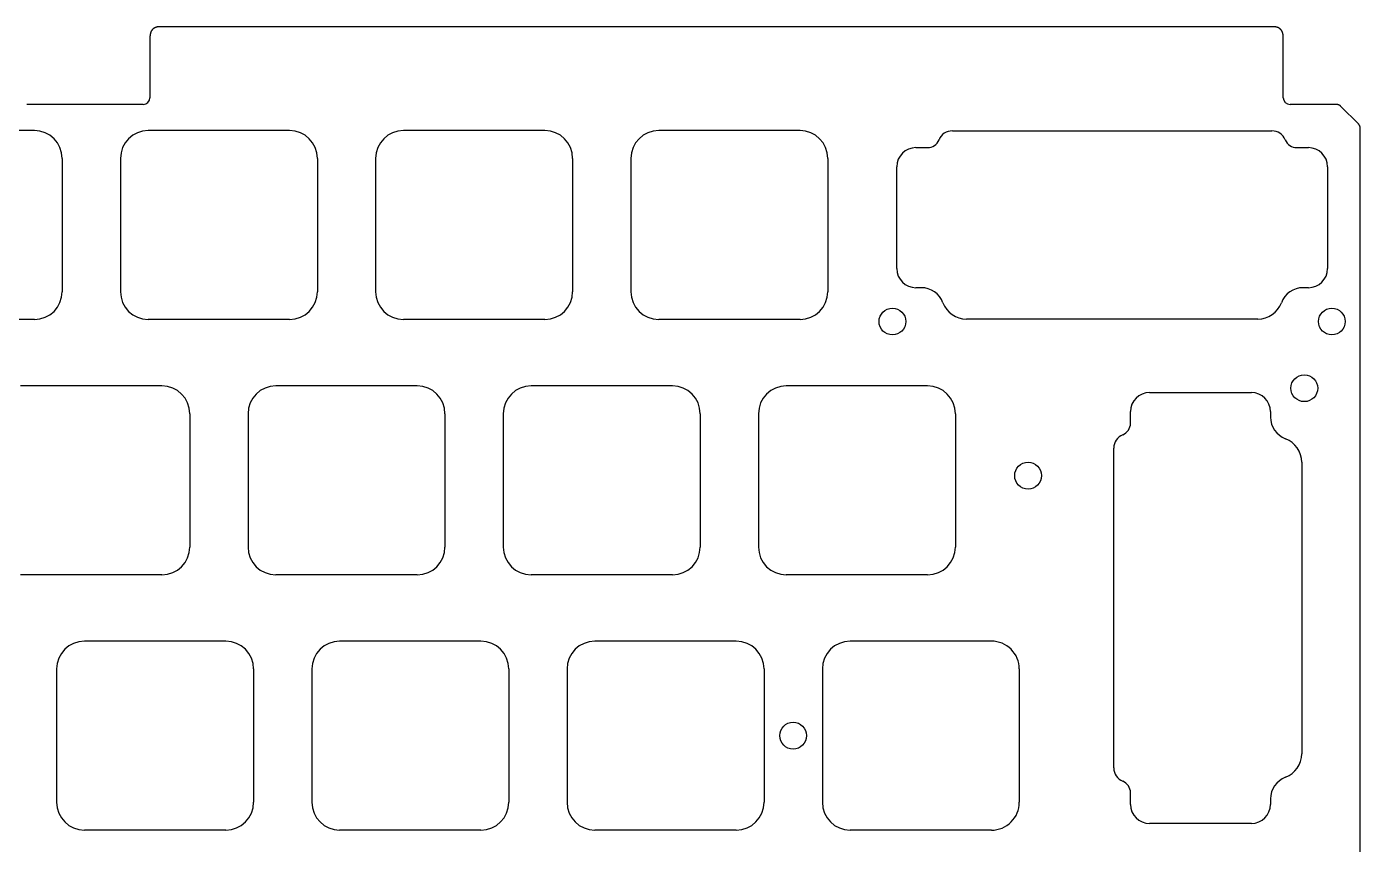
# Model space of a CAD drawing. Header units: millimetres. Extents: x -9 to 276, y -91 to 15.
# Drawn here: x 176.1 to 275.7, y -46.2 to 14.8 of the extents above; entities that cross this region are included whole.
import ezdxf

# ---------------------------------------------------------------- set-up
doc = ezdxf.new("R2010")
doc.units = ezdxf.units.MM
doc.layers.add('Edge.Cuts', color=53, linetype='CONTINUOUS', true_color=0xc8a339)

msp = doc.modelspace()

# ---------------------------------------------------------------- linework, layer by layer
at = {"layer": 'Edge.Cuts', "linetype": 'CONTINUOUS'}
for p, q in [((185.35087, 14.007492), (185.350852, 14)), ((185.350852, 14), (185.350852, 9.5)), ((185.350962, 14.018647), (185.35087, 14.007492)), ((185.351133, 14.029685), (185.350962, 14.018647)), ((185.351381, 14.040606), (185.351133, 14.029685)), ((185.351706, 14.051411), (185.351381, 14.040606)), ((185.352106, 14.062103), (185.351706, 14.051411)), ((185.352582, 14.072681), (185.352106, 14.062103)), ((185.353133, 14.083147), (185.352582, 14.072681)), ((185.353756, 14.093502), (185.353133, 14.083147)), ((185.354453, 14.103747), (185.353756, 14.093502)), ((185.355222, 14.113883), (185.354453, 14.103747)), ((185.356062, 14.123911), (185.355222, 14.113883)), ((185.356973, 14.133833), (185.356062, 14.123911)), ((185.357954, 14.143649), (185.356973, 14.133833)), ((185.359004, 14.15336), (185.357954, 14.143649)), ((185.360123, 14.162967), (185.359004, 14.15336)), ((185.361309, 14.172472), (185.360123, 14.162967)), ((185.362563, 14.181875), (185.361309, 14.172472)), ((185.363884, 14.191178), (185.362563, 14.181875)), ((185.36527, 14.200381), (185.363884, 14.191178)), ((185.366722, 14.209485), (185.36527, 14.200381)), ((185.368239, 14.218492), (185.366722, 14.209485)), ((185.36982, 14.227402), (185.368239, 14.218492)), ((185.371465, 14.236217), (185.36982, 14.227402)), ((185.373173, 14.244937), (185.371465, 14.236217)), ((185.374943, 14.253563), (185.373173, 14.244937)), ((185.376776, 14.262097), (185.374943, 14.253563)), ((185.37867, 14.270539), (185.376776, 14.262097)), ((185.380625, 14.27889), (185.37867, 14.270539)), ((185.38264, 14.287152), (185.380625, 14.27889)), ((185.384716, 14.295324), (185.38264, 14.287152)), ((185.386851, 14.303408), (185.384716, 14.295324)), ((185.389046, 14.311405), (185.386851, 14.303408)), ((185.391299, 14.319316), (185.389046, 14.311405)), ((185.39361, 14.327142), (185.391299, 14.319316)), ((185.39598, 14.334883), (185.39361, 14.327142)), ((185.398406, 14.342541), (185.39598, 14.334883)), ((185.400891, 14.350116), (185.398406, 14.342541)), ((185.403432, 14.357609), (185.400891, 14.350116)), ((185.406029, 14.365021), (185.403432, 14.357609)), ((185.408683, 14.372353), (185.406029, 14.365021)), ((185.411392, 14.379606), (185.408683, 14.372353)), ((185.414157, 14.38678), (185.411392, 14.379606)), ((185.416978, 14.393876), (185.414157, 14.38678)), ((185.419853, 14.400896), (185.416978, 14.393876)), ((185.422783, 14.40784), (185.419853, 14.400896)), ((185.425768, 14.414708), (185.422783, 14.40784)), ((185.428807, 14.421502), (185.425768, 14.414708)), ((185.431901, 14.428221), (185.428807, 14.421502)), ((185.435048, 14.434868), (185.431901, 14.428221)), ((185.438249, 14.441443), (185.435048, 14.434868)), ((185.441504, 14.447946), (185.438249, 14.441443)), ((185.444813, 14.454378), (185.441504, 14.447946)), ((185.448175, 14.46074), (185.444813, 14.454378)), ((185.451591, 14.467032), (185.448175, 14.46074)), ((185.45506, 14.473256), (185.451591, 14.467032)), ((185.458582, 14.479412), (185.45506, 14.473256)), ((185.462157, 14.4855), (185.458582, 14.479412)), ((185.465786, 14.491521), (185.462157, 14.4855)), ((185.469467, 14.497477), (185.465786, 14.491521)), ((185.473202, 14.503366), (185.469467, 14.497477)), ((185.47699, 14.509191), (185.473202, 14.503366)), ((185.480832, 14.514951), (185.47699, 14.509191)), ((185.484727, 14.520648), (185.480832, 14.514951)), ((185.488675, 14.526281), (185.484727, 14.520648)), ((185.492677, 14.531852), (185.488675, 14.526281)), ((185.496732, 14.53736), (185.492677, 14.531852)), ((185.500842, 14.542807), (185.496732, 14.53736)), ((185.505005, 14.548193), (185.500842, 14.542807)), ((185.509222, 14.553518), (185.505005, 14.548193)), ((185.513493, 14.558783), (185.509222, 14.553518)), ((185.517819, 14.563988), (185.513493, 14.558783)), ((185.5222, 14.569134), (185.517819, 14.563988)), ((185.526636, 14.574222), (185.5222, 14.569134)), ((185.531126, 14.579251), (185.526636, 14.574222)), ((185.535673, 14.584222), (185.531126, 14.579251)), ((185.540274, 14.589135), (185.535673, 14.584222)), ((185.544932, 14.593991), (185.540274, 14.589135)), ((185.549646, 14.598791), (185.544932, 14.593991)), ((185.552025, 14.60117), (185.549646, 14.598791)), ((185.554417, 14.603534), (185.552025, 14.60117)), ((185.556824, 14.605884), (185.554417, 14.603534)), ((185.559245, 14.608221), (185.556824, 14.605884)), ((185.561681, 14.610543), (185.559245, 14.608221)), ((185.56413, 14.612852), (185.561681, 14.610543)), ((185.566595, 14.615147), (185.56413, 14.612852)), ((185.569073, 14.617427), (185.566595, 14.615147)), ((185.571567, 14.619694), (185.569073, 14.617427)), ((185.574074, 14.621947), (185.571567, 14.619694)), ((185.576597, 14.624187), (185.574074, 14.621947)), ((185.579134, 14.626412), (185.576597, 14.624187)), ((185.581686, 14.628625), (185.579134, 14.626412)), ((185.584253, 14.630823), (185.581686, 14.628625)), ((185.586834, 14.633008), (185.584253, 14.630823)), ((185.589431, 14.635179), (185.586834, 14.633008)), ((185.592042, 14.637336), (185.589431, 14.635179)), ((185.594668, 14.63948), (185.592042, 14.637336)), ((185.59731, 14.641611), (185.594668, 14.63948)), ((185.599967, 14.643727), (185.59731, 14.641611)), ((185.602639, 14.645831), (185.599967, 14.643727)), ((185.605326, 14.647921), (185.602639, 14.645831)), ((185.608029, 14.649998), (185.605326, 14.647921)), ((185.610746, 14.65206), (185.608029, 14.649998)), ((185.61348, 14.654111), (185.610746, 14.65206)), ((185.616228, 14.656146), (185.61348, 14.654111)), ((185.618993, 14.65817), (185.616228, 14.656146)), ((185.621773, 14.660179), (185.618993, 14.65817)), ((185.624569, 14.662175), (185.621773, 14.660179)), ((185.62738, 14.664158), (185.624569, 14.662175)), ((185.630208, 14.666128), (185.62738, 14.664158)), ((185.633051, 14.668083), (185.630208, 14.666128)), ((185.635911, 14.670027), (185.633051, 14.668083)), ((185.638786, 14.671956), (185.635911, 14.670027)), ((185.641678, 14.673873), (185.638786, 14.671956)), ((185.644585, 14.675775), (185.641678, 14.673873)), ((185.64751, 14.677665), (185.644585, 14.675775)), ((185.65045, 14.679541), (185.64751, 14.677665)), ((185.653408, 14.681405), (185.65045, 14.679541)), ((185.65638, 14.683254), (185.653408, 14.681405)), ((185.659371, 14.685091), (185.65638, 14.683254)), ((185.662377, 14.686914), (185.659371, 14.685091)), ((185.665402, 14.688725), (185.662377, 14.686914)), ((185.668441, 14.690521), (185.665402, 14.688725)), ((185.6715, 14.692305), (185.668441, 14.690521)), ((185.674573, 14.694074), (185.6715, 14.692305)), ((185.677665, 14.695832), (185.674573, 14.694074)), ((185.680773, 14.697575), (185.677665, 14.695832)), ((185.6839, 14.699305), (185.680773, 14.697575)), ((185.687042, 14.701022), (185.6839, 14.699305)), ((185.690204, 14.702726), (185.687042, 14.701022)), ((185.693381, 14.704415), (185.690204, 14.702726)), ((185.696578, 14.706093), (185.693381, 14.704415)), ((185.69979, 14.707756), (185.696578, 14.706093)), ((185.703023, 14.709407), (185.69979, 14.707756)), ((185.70627, 14.711043), (185.703023, 14.709407)), ((185.709539, 14.712667), (185.70627, 14.711043)), ((185.712823, 14.714276), (185.709539, 14.712667)), ((185.716128, 14.715873), (185.712823, 14.714276)), ((185.719447, 14.717455), (185.716128, 14.715873)), ((185.722789, 14.719025), (185.719447, 14.717455)), ((185.726146, 14.72058), (185.722789, 14.719025)), ((185.729524, 14.722124), (185.726146, 14.72058)), ((185.732918, 14.723652), (185.729524, 14.722124)), ((185.736334, 14.725168), (185.732918, 14.723652)), ((185.739765, 14.726668), (185.736334, 14.725168)), ((185.743219, 14.728157), (185.739765, 14.726668)), ((185.746688, 14.729631), (185.743219, 14.728157)), ((185.75018, 14.731092), (185.746688, 14.729631)), ((185.753687, 14.732538), (185.75018, 14.731092)), ((185.757217, 14.733972), (185.753687, 14.732538)), ((185.760763, 14.735391), (185.757217, 14.733972)), ((185.764333, 14.736797), (185.760763, 14.735391)), ((185.767918, 14.738188), (185.764333, 14.736797)), ((185.771526, 14.739566), (185.767918, 14.738188)), ((185.775151, 14.740929), (185.771526, 14.739566)), ((185.778799, 14.74228), (185.775151, 14.740929)), ((185.782464, 14.743615), (185.778799, 14.74228)), ((185.786153, 14.744938), (185.782464, 14.743615)), ((185.789857, 14.746244), (185.786153, 14.744938)), ((185.793587, 14.747539), (185.789857, 14.746244)), ((185.797332, 14.748817), (185.793587, 14.747539)), ((185.801102, 14.750083), (185.797332, 14.748817)), ((185.804889, 14.751334), (185.801102, 14.750083)), ((185.808701, 14.752571), (185.804889, 14.751334)), ((185.812529, 14.753793), (185.808701, 14.752571)), ((185.816382, 14.755001), (185.812529, 14.753793)), ((185.820252, 14.756194), (185.816382, 14.755001)), ((185.824149, 14.757374), (185.820252, 14.756194)), ((185.828061, 14.758537), (185.824149, 14.757374)), ((185.832, 14.759688), (185.828061, 14.758537)), ((185.835955, 14.760822), (185.832, 14.759688)), ((185.839938, 14.761944), (185.835955, 14.760822)), ((185.843936, 14.763049), (185.839938, 14.761944)), ((185.847963, 14.76414), (185.843936, 14.763049)), ((185.852005, 14.765216), (185.847963, 14.76414)), ((185.856075, 14.766278), (185.852005, 14.765216)), ((185.860162, 14.767323), (185.856075, 14.766278)), ((185.864277, 14.768355), (185.860162, 14.767323)), ((185.868408, 14.76937), (185.864277, 14.768355)), ((185.872568, 14.770372), (185.868408, 14.76937)), ((185.876745, 14.771357), (185.872568, 14.770372)), ((185.88095, 14.772328), (185.876745, 14.771357)), ((185.885173, 14.773283), (185.88095, 14.772328)), ((185.889424, 14.774223), (185.885173, 14.773283)), ((185.893693, 14.775146), (185.889424, 14.774223)), ((185.897991, 14.776056), (185.893693, 14.775146)), ((185.902306, 14.776948), (185.897991, 14.776056)), ((185.906651, 14.777826), (185.902306, 14.776948)), ((185.911013, 14.778687), (185.906651, 14.777826)), ((185.915405, 14.779534), (185.911013, 14.778687)), ((185.919815, 14.780363), (185.915405, 14.779534)), ((185.924256, 14.781178), (185.919815, 14.780363)), ((185.928713, 14.781976), (185.924256, 14.781178)), ((185.933202, 14.782758), (185.928713, 14.781976)), ((185.937709, 14.783523), (185.933202, 14.782758)), ((185.942247, 14.784274), (185.937709, 14.783523)), ((185.946802, 14.785006), (185.942247, 14.784274)), ((185.95139, 14.785724), (185.946802, 14.785006)), ((185.955995, 14.786424), (185.95139, 14.785724)), ((185.960632, 14.787108), (185.955995, 14.786424)), ((185.965287, 14.787775), (185.960632, 14.787108)), ((185.969975, 14.788426), (185.965287, 14.787775)), ((185.974681, 14.789059), (185.969975, 14.788426)), ((185.97942, 14.789677), (185.974681, 14.789059)), ((185.984176, 14.790276), (185.97942, 14.789677)), ((185.988967, 14.790859), (185.984176, 14.790276)), ((185.993775, 14.791425), (185.988967, 14.790859)), ((185.998618, 14.791974), (185.993775, 14.791425)), ((186.003478, 14.792505), (185.998618, 14.791974)), ((186.008373, 14.793019), (186.003478, 14.792505)), ((186.013286, 14.793515), (186.008373, 14.793019)), ((186.018234, 14.793995), (186.013286, 14.793515)), ((186.023201, 14.794456), (186.018234, 14.793995)), ((186.028202, 14.7949), (186.023201, 14.794456)), ((186.033222, 14.795326), (186.028202, 14.7949)), ((186.038278, 14.795734), (186.033222, 14.795326)), ((186.043352, 14.796124), (186.038278, 14.795734)), ((186.048463, 14.796496), (186.043352, 14.796124)), ((186.053592, 14.796849), (186.048463, 14.796496)), ((186.058757, 14.797185), (186.053592, 14.796849)), ((186.063942, 14.797502), (186.058757, 14.797185)), ((186.069163, 14.797801), (186.063942, 14.797502)), ((186.074403, 14.798081), (186.069163, 14.797801)), ((186.079681, 14.798343), (186.074403, 14.798081)), ((186.084978, 14.798585), (186.079681, 14.798343)), ((186.090312, 14.798809), (186.084978, 14.798585)), ((186.095666, 14.799014), (186.090312, 14.798809)), ((186.101058, 14.7992), (186.095666, 14.799014)), ((186.106469, 14.799367), (186.101058, 14.7992)), ((186.111919, 14.799514), (186.106469, 14.799367)), ((186.117388, 14.799643), (186.111919, 14.799514)), ((186.122896, 14.799751), (186.117388, 14.799643)), ((186.128424, 14.799841), (186.122896, 14.799751)), ((186.133991, 14.79991), (186.128424, 14.799841)), ((186.139578, 14.79996), (186.133991, 14.79991)), ((186.145205, 14.79999), (186.139578, 14.79996)), ((186.150852, 14.8), (186.145205, 14.79999)), ((269.150556, 14.8), (186.150852, 14.8)), ((269.158048, 14.799982), (269.150556, 14.8)), ((269.169203, 14.79989), (269.158048, 14.799982)), ((269.180241, 14.799719), (269.169203, 14.79989)), ((269.191162, 14.799471), (269.180241, 14.799719)), ((269.201967, 14.799146), (269.191162, 14.799471)), ((269.212659, 14.798746), (269.201967, 14.799146)), ((269.223237, 14.79827), (269.212659, 14.798746)), ((269.233703, 14.797719), (269.223237, 14.79827)), ((269.244058, 14.797096), (269.233703, 14.797719)), ((269.254303, 14.796399), (269.244058, 14.797096)), ((269.264439, 14.79563), (269.254303, 14.796399)), ((269.274467, 14.79479), (269.264439, 14.79563)), ((269.284389, 14.793879), (269.274467, 14.79479)), ((269.294204, 14.792898), (269.284389, 14.793879)), ((269.303916, 14.791848), (269.294204, 14.792898)), ((269.313523, 14.790729), (269.303916, 14.791848)), ((269.323028, 14.789543), (269.313523, 14.790729)), ((269.332431, 14.788289), (269.323028, 14.789543)), ((269.341734, 14.786968), (269.332431, 14.788289)), ((269.350937, 14.785582), (269.341734, 14.786968)), ((269.360041, 14.78413), (269.350937, 14.785582)), ((269.369048, 14.782613), (269.360041, 14.78413)), ((269.377958, 14.781032), (269.369048, 14.782613)), ((269.386773, 14.779387), (269.377958, 14.781032)), ((269.395493, 14.777679), (269.386773, 14.779387)), ((269.404119, 14.775909), (269.395493, 14.777679)), ((269.412653, 14.774076), (269.404119, 14.775909)), ((269.421095, 14.772182), (269.412653, 14.774076)), ((269.429446, 14.770227), (269.421095, 14.772182)), ((269.437708, 14.768212), (269.429446, 14.770227)), ((269.44588, 14.766136), (269.437708, 14.768212)), ((269.453964, 14.764001), (269.44588, 14.766136)), ((269.461961, 14.761806), (269.453964, 14.764001)), ((269.469872, 14.759553), (269.461961, 14.761806)), ((269.477698, 14.757242), (269.469872, 14.759553)), ((269.485439, 14.754872), (269.477698, 14.757242)), ((269.493097, 14.752446), (269.485439, 14.754872)), ((269.500672, 14.749961), (269.493097, 14.752446)), ((269.508165, 14.74742), (269.500672, 14.749961)), ((269.515577, 14.744823), (269.508165, 14.74742)), ((269.522909, 14.742169), (269.515577, 14.744823)), ((269.530162, 14.73946), (269.522909, 14.742169)), ((269.537336, 14.736695), (269.530162, 14.73946)), ((269.544432, 14.733874), (269.537336, 14.736695)), ((269.551452, 14.730999), (269.544432, 14.733874)), ((269.558396, 14.728069), (269.551452, 14.730999)), ((269.565264, 14.725084), (269.558396, 14.728069)), ((269.572058, 14.722045), (269.565264, 14.725084)), ((269.578777, 14.718951), (269.572058, 14.722045)), ((269.585424, 14.715804), (269.578777, 14.718951)), ((269.591999, 14.712603), (269.585424, 14.715804)), ((269.598502, 14.709348), (269.591999, 14.712603)), ((269.604934, 14.706039), (269.598502, 14.709348)), ((269.611296, 14.702677), (269.604934, 14.706039)), ((269.617588, 14.699261), (269.611296, 14.702677)), ((269.623812, 14.695792), (269.617588, 14.699261)), ((269.629968, 14.69227), (269.623812, 14.695792)), ((269.636056, 14.688695), (269.629968, 14.69227)), ((269.642077, 14.685066), (269.636056, 14.688695)), ((269.648033, 14.681385), (269.642077, 14.685066)), ((269.653922, 14.67765), (269.648033, 14.681385)), ((269.659747, 14.673862), (269.653922, 14.67765)), ((269.665507, 14.67002), (269.659747, 14.673862)), ((269.671204, 14.666125), (269.665507, 14.67002)), ((269.676837, 14.662177), (269.671204, 14.666125)), ((269.682407, 14.658175), (269.676837, 14.662177)), ((269.687916, 14.65412), (269.682407, 14.658175)), ((269.693363, 14.65001), (269.687916, 14.65412)), ((269.698749, 14.645847), (269.693363, 14.65001)), ((269.704074, 14.64163), (269.698749, 14.645847)), ((269.709339, 14.637359), (269.704074, 14.64163)), ((269.714544, 14.633033), (269.709339, 14.637359)), ((269.71969, 14.628652), (269.714544, 14.633033)), ((269.724778, 14.624216), (269.71969, 14.628652)), ((269.729807, 14.619726), (269.724778, 14.624216)), ((269.734778, 14.615179), (269.729807, 14.619726)), ((269.739691, 14.610578), (269.734778, 14.615179)), ((269.744547, 14.60592), (269.739691, 14.610578)), ((269.749347, 14.601206), (269.744547, 14.60592)), ((269.751726, 14.598827), (269.749347, 14.601206)), ((269.75409, 14.596435), (269.751726, 14.598827)), ((269.75644, 14.594028), (269.75409, 14.596435)), ((269.758777, 14.591607), (269.75644, 14.594028)), ((269.761099, 14.589171), (269.758777, 14.591607)), ((269.763408, 14.586722), (269.761099, 14.589171)), ((269.765703, 14.584257), (269.763408, 14.586722)), ((269.767983, 14.581779), (269.765703, 14.584257)), ((269.77025, 14.579285), (269.767983, 14.581779)), ((269.772503, 14.576778), (269.77025, 14.579285)), ((269.774743, 14.574255), (269.772503, 14.576778)), ((269.776968, 14.571718), (269.774743, 14.574255)), ((269.779181, 14.569166), (269.776968, 14.571718)), ((269.781379, 14.566599), (269.779181, 14.569166)), ((269.783564, 14.564018), (269.781379, 14.566599)), ((269.785735, 14.561421), (269.783564, 14.564018)), ((269.787892, 14.55881), (269.785735, 14.561421)), ((269.790036, 14.556184), (269.787892, 14.55881)), ((269.792167, 14.553542), (269.790036, 14.556184)), ((269.794283, 14.550885), (269.792167, 14.553542)), ((269.796387, 14.548213), (269.794283, 14.550885)), ((269.798477, 14.545526), (269.796387, 14.548213)), ((269.800554, 14.542823), (269.798477, 14.545526)), ((269.802616, 14.540106), (269.800554, 14.542823)), ((269.804667, 14.537372), (269.802616, 14.540106)), ((269.806702, 14.534624), (269.804667, 14.537372)), ((269.808726, 14.531859), (269.806702, 14.534624)), ((269.810735, 14.529079), (269.808726, 14.531859)), ((269.812731, 14.526283), (269.810735, 14.529079)), ((269.814714, 14.523472), (269.812731, 14.526283)), ((269.816684, 14.520644), (269.814714, 14.523472)), ((269.818639, 14.517801), (269.816684, 14.520644)), ((269.820583, 14.514941), (269.818639, 14.517801)), ((269.822512, 14.512066), (269.820583, 14.514941)), ((269.824429, 14.509174), (269.822512, 14.512066)), ((269.826331, 14.506267), (269.824429, 14.509174)), ((269.828221, 14.503342), (269.826331, 14.506267)), ((269.830097, 14.500402), (269.828221, 14.503342)), ((269.831961, 14.497444), (269.830097, 14.500402)), ((269.83381, 14.494472), (269.831961, 14.497444)), ((269.835647, 14.491481), (269.83381, 14.494472)), ((269.83747, 14.488475), (269.835647, 14.491481)), ((269.839281, 14.48545), (269.83747, 14.488475)), ((269.841077, 14.482411), (269.839281, 14.48545)), ((269.842861, 14.479352), (269.841077, 14.482411)), ((269.84463, 14.476279), (269.842861, 14.479352)), ((269.846388, 14.473187), (269.84463, 14.476279)), ((269.848131, 14.470079), (269.846388, 14.473187)), ((269.849861, 14.466952), (269.848131, 14.470079)), ((269.851578, 14.46381), (269.849861, 14.466952)), ((269.853282, 14.460648), (269.851578, 14.46381)), ((269.854971, 14.457471), (269.853282, 14.460648)), ((269.856649, 14.454274), (269.854971, 14.457471)), ((269.858312, 14.451062), (269.856649, 14.454274)), ((269.859963, 14.447829), (269.858312, 14.451062)), ((269.861599, 14.444582), (269.859963, 14.447829)), ((269.863223, 14.441313), (269.861599, 14.444582)), ((269.864832, 14.438029), (269.863223, 14.441313)), ((269.866429, 14.434724), (269.864832, 14.438029)), ((269.868011, 14.431405), (269.866429, 14.434724)), ((269.869581, 14.428063), (269.868011, 14.431405)), ((269.871136, 14.424706), (269.869581, 14.428063)), ((269.87268, 14.421328), (269.871136, 14.424706)), ((269.874208, 14.417934), (269.87268, 14.421328)), ((269.875724, 14.414518), (269.874208, 14.417934)), ((269.877224, 14.411087), (269.875724, 14.414518)), ((269.878713, 14.407633), (269.877224, 14.411087)), ((269.880187, 14.404164), (269.878713, 14.407633)), ((269.881648, 14.400672), (269.880187, 14.404164)), ((269.883094, 14.397165), (269.881648, 14.400672)), ((269.884528, 14.393635), (269.883094, 14.397165)), ((269.885947, 14.390089), (269.884528, 14.393635)), ((269.887353, 14.386519), (269.885947, 14.390089)), ((269.888744, 14.382934), (269.887353, 14.386519)), ((269.890122, 14.379326), (269.888744, 14.382934)), ((269.891485, 14.375701), (269.890122, 14.379326)), ((269.892836, 14.372053), (269.891485, 14.375701)), ((269.894171, 14.368388), (269.892836, 14.372053)), ((269.895494, 14.364699), (269.894171, 14.368388)), ((269.8968, 14.360995), (269.895494, 14.364699)), ((269.898095, 14.357265), (269.8968, 14.360995)), ((269.899373, 14.35352), (269.898095, 14.357265)), ((269.900639, 14.34975), (269.899373, 14.35352)), ((269.90189, 14.345963), (269.900639, 14.34975)), ((269.903127, 14.342151), (269.90189, 14.345963)), ((269.904349, 14.338323), (269.903127, 14.342151)), ((269.905557, 14.33447), (269.904349, 14.338323)), ((269.90675, 14.3306), (269.905557, 14.33447)), ((269.90793, 14.326703), (269.90675, 14.3306)), ((269.909093, 14.322791), (269.90793, 14.326703)), ((269.910244, 14.318852), (269.909093, 14.322791)), ((269.911378, 14.314897), (269.910244, 14.318852)), ((269.9125, 14.310914), (269.911378, 14.314897)), ((269.913605, 14.306916), (269.9125, 14.310914)), ((269.914696, 14.302889), (269.913605, 14.306916)), ((269.915772, 14.298847), (269.914696, 14.302889)), ((269.916834, 14.294777), (269.915772, 14.298847)), ((269.917879, 14.29069), (269.916834, 14.294777)), ((269.918911, 14.286575), (269.917879, 14.29069)), ((269.919926, 14.282444), (269.918911, 14.286575)), ((269.920928, 14.278284), (269.919926, 14.282444)), ((269.921913, 14.274107), (269.920928, 14.278284)), ((269.922884, 14.269902), (269.921913, 14.274107)), ((269.923839, 14.265679), (269.922884, 14.269902)), ((269.924779, 14.261428), (269.923839, 14.265679)), ((269.925702, 14.25716), (269.924779, 14.261428)), ((269.926612, 14.252861), (269.925702, 14.25716)), ((269.927504, 14.248546), (269.926612, 14.252861)), ((269.928382, 14.244201), (269.927504, 14.248546)), ((269.929243, 14.239839), (269.928382, 14.244201)), ((269.93009, 14.235447), (269.929243, 14.239839)), ((269.930919, 14.231037), (269.93009, 14.235447)), ((269.931734, 14.226596), (269.930919, 14.231037)), ((269.932532, 14.222139), (269.931734, 14.226596)), ((269.933314, 14.21765), (269.932532, 14.222139)), ((269.934079, 14.213143), (269.933314, 14.21765)), ((269.93483, 14.208605), (269.934079, 14.213143)), ((269.935562, 14.20405), (269.93483, 14.208605)), ((269.93628, 14.199462), (269.935562, 14.20405)), ((269.93698, 14.194857), (269.93628, 14.199462)), ((269.937664, 14.19022), (269.93698, 14.194857)), ((269.938331, 14.185565), (269.937664, 14.19022)), ((269.938982, 14.180877), (269.938331, 14.185565)), ((269.939615, 14.176171), (269.938982, 14.180877)), ((269.940233, 14.171432), (269.939615, 14.176171)), ((269.940832, 14.166676), (269.940233, 14.171432)), ((269.941415, 14.161885), (269.940832, 14.166676)), ((269.941981, 14.157077), (269.941415, 14.161885)), ((269.94253, 14.152235), (269.941981, 14.157077)), ((269.943061, 14.147374), (269.94253, 14.152235)), ((269.943575, 14.142479), (269.943061, 14.147374)), ((269.944071, 14.137566), (269.943575, 14.142479)), ((269.944551, 14.132618), (269.944071, 14.137566)), ((269.945012, 14.127651), (269.944551, 14.132618)), ((269.945456, 14.12265), (269.945012, 14.127651)), ((269.945882, 14.11763), (269.945456, 14.12265)), ((269.94629, 14.112574), (269.945882, 14.11763)), ((269.94668, 14.1075), (269.94629, 14.112574)), ((269.947052, 14.102389), (269.94668, 14.1075)), ((269.947405, 14.09726), (269.947052, 14.102389)), ((269.947741, 14.092095), (269.947405, 14.09726)), ((269.948058, 14.08691), (269.947741, 14.092095)), ((269.948357, 14.081689), (269.948058, 14.08691)), ((269.948637, 14.076449), (269.948357, 14.081689)), ((269.948899, 14.071171), (269.948637, 14.076449)), ((269.949141, 14.065874), (269.948899, 14.071171)), ((269.949365, 14.06054), (269.949141, 14.065874)), ((269.94957, 14.055186), (269.949365, 14.06054)), ((269.949756, 14.049794), (269.94957, 14.055186)), ((269.949923, 14.044383), (269.949756, 14.049794)), ((269.95007, 14.038933), (269.949923, 14.044383)), ((269.950199, 14.033464), (269.95007, 14.038933)), ((269.950307, 14.027956), (269.950199, 14.033464)), ((269.950397, 14.022428), (269.950307, 14.027956)), ((269.950466, 14.016861), (269.950397, 14.022428)), ((269.950516, 14.011274), (269.950466, 14.016861)), ((269.950546, 14.005647), (269.950516, 14.011274)), ((269.950556, 14), (269.950546, 14.005647)), ((269.950556, 9.5), (269.950556, 14)), ((184.850852, 9), (176.149852, 9)), ((273.892893, 9), (270.450556, 9)), ((273.893601, 9), (273.892893, 9)), ((273.900408, 8.999952), (273.893601, 9)), ((273.907167, 8.999824), (273.900408, 8.999952)), ((273.913879, 8.999618), (273.907167, 8.999824)), ((273.920543, 8.999334), (273.913879, 8.999618)), ((273.92716, 8.998973), (273.920543, 8.999334)), ((273.933732, 8.998534), (273.92716, 8.998973)), ((273.940259, 8.998018), (273.933732, 8.998534)), ((273.946741, 8.997426), (273.940259, 8.998018)), ((273.953179, 8.996758), (273.946741, 8.997426)), ((273.959574, 8.996015), (273.953179, 8.996758)), ((273.965927, 8.995196), (273.959574, 8.996015)), ((273.972238, 8.994302), (273.965927, 8.995196)), ((273.978508, 8.993334), (273.972238, 8.994302)), ((273.984737, 8.992291), (273.978508, 8.993334)), ((273.990926, 8.991174), (273.984737, 8.992291)), ((273.997076, 8.989983), (273.990926, 8.991174)), ((274.003187, 8.988718), (273.997076, 8.989983)), ((274.00926, 8.98738), (274.003187, 8.988718)), ((274.015296, 8.985968), (274.00926, 8.98738)), ((274.021295, 8.984483), (274.015296, 8.985968)), ((274.027258, 8.982925), (274.021295, 8.984483)), ((274.033185, 8.981294), (274.027258, 8.982925)), ((274.039077, 8.979589), (274.033185, 8.981294)), ((274.044934, 8.977811), (274.039077, 8.979589)), ((274.050758, 8.97596), (274.044934, 8.977811)), ((274.056548, 8.974036), (274.050758, 8.97596)), ((274.062305, 8.972039), (274.056548, 8.974036)), ((274.068029, 8.969968), (274.062305, 8.972039)), ((274.073722, 8.967824), (274.068029, 8.969968)), ((274.079384, 8.965606), (274.073722, 8.967824)), ((274.085014, 8.963314), (274.079384, 8.965606)), ((274.087818, 8.96214), (274.085014, 8.963314)), ((274.090615, 8.960948), (274.087818, 8.96214)), ((274.093404, 8.959738), (274.090615, 8.960948)), ((274.096185, 8.958508), (274.093404, 8.959738)), ((274.098959, 8.95726), (274.096185, 8.958508)), ((274.101726, 8.955994), (274.098959, 8.95726)), ((274.104486, 8.954708), (274.101726, 8.955994)), ((274.107238, 8.953404), (274.104486, 8.954708)), ((274.109984, 8.952082), (274.107238, 8.953404)), ((274.112722, 8.95074), (274.109984, 8.952082)), ((274.115453, 8.949379), (274.112722, 8.95074)), ((274.118177, 8.948), (274.115453, 8.949379)), ((274.120895, 8.946602), (274.118177, 8.948)), ((274.123605, 8.945185), (274.120895, 8.946602)), ((274.126309, 8.943748), (274.123605, 8.945185)), ((274.129005, 8.942293), (274.126309, 8.943748)), ((274.131696, 8.940818), (274.129005, 8.942293)), ((274.134379, 8.939325), (274.131696, 8.940818)), ((274.137056, 8.937812), (274.134379, 8.939325)), ((274.139726, 8.93628), (274.137056, 8.937812)), ((274.142391, 8.934728), (274.139726, 8.93628)), ((274.145047, 8.933157), (274.142391, 8.934728)), ((274.147699, 8.931567), (274.145047, 8.933157)), ((274.150343, 8.929957), (274.147699, 8.931567)), ((274.152981, 8.928327), (274.150343, 8.929957)), ((274.155613, 8.926678), (274.152981, 8.928327)), ((274.158239, 8.925009), (274.155613, 8.926678)), ((274.160857, 8.923321), (274.158239, 8.925009)), ((274.163471, 8.921612), (274.160857, 8.923321)), ((274.166078, 8.919884), (274.163471, 8.921612)), ((274.168679, 8.918134), (274.166078, 8.919884)), ((274.171273, 8.916366), (274.168679, 8.918134)), ((274.173863, 8.914577), (274.171273, 8.916366)), ((274.176445, 8.912769), (274.173863, 8.914577)), ((274.179023, 8.910939), (274.176445, 8.912769)), ((274.181593, 8.90909), (274.179023, 8.910939)), ((274.184159, 8.907219), (274.181593, 8.90909)), ((274.186717, 8.905329), (274.184159, 8.907219)), ((274.189271, 8.903417), (274.186717, 8.905329)), ((274.191817, 8.901486), (274.189271, 8.903417)), ((274.19436, 8.899532), (274.191817, 8.901486)), ((274.196895, 8.897559), (274.19436, 8.899532)), ((274.199427, 8.895564), (274.196895, 8.897559)), ((274.20195, 8.893549), (274.199427, 8.895564)), ((274.20447, 8.891511), (274.20195, 8.893549)), ((274.206982, 8.889454), (274.20447, 8.891511)), ((274.209491, 8.887374), (274.206982, 8.889454)), ((274.211992, 8.885274), (274.209491, 8.887374)), ((274.21449, 8.88315), (274.211992, 8.885274)), ((274.21698, 8.881007), (274.21449, 8.88315)), ((274.219466, 8.87884), (274.21698, 8.881007)), ((274.221945, 8.876654), (274.219466, 8.87884)), ((274.224421, 8.874443), (274.221945, 8.876654)), ((274.226888, 8.872213), (274.224421, 8.874443)), ((274.229353, 8.869958), (274.226888, 8.872213)), ((274.23181, 8.867683), (274.229353, 8.869958)), ((274.234264, 8.865383), (274.23181, 8.867683)), ((274.23671, 8.863064), (274.234264, 8.865383)), ((274.239154, 8.860719), (274.23671, 8.863064)), ((274.241589, 8.858355), (274.239154, 8.860719)), ((274.244022, 8.855964), (274.241589, 8.858355)), ((274.246446, 8.853554), (274.244022, 8.855964)), ((275.553553, 7.546447), (274.246446, 8.853554)), ((176.725, 7.05), (166.175, 7.05)), ((195.775, 7.05), (185.225, 7.05)), ((214.825, 7.05), (204.275, 7.05)), ((233.875, 7.05), (223.325, 7.05)), ((275.554053, 7.545946), (275.553553, 7.546447)), ((275.558833, 7.541098), (275.554053, 7.545946)), ((275.563523, 7.536229), (275.558833, 7.541098)), ((275.568123, 7.531338), (275.563523, 7.536229)), ((275.572634, 7.526424), (275.568123, 7.531338)), ((275.577058, 7.521489), (275.572634, 7.526424)), ((275.581394, 7.516532), (275.577058, 7.521489)), ((275.585645, 7.511552), (275.581394, 7.516532)), ((275.58981, 7.50655), (275.585645, 7.511552)), ((275.59389, 7.501525), (275.58981, 7.50655)), ((275.597886, 7.496478), (275.59389, 7.501525)), ((275.601799, 7.491406), (275.597886, 7.496478)), ((275.60563, 7.486312), (275.601799, 7.491406)), ((275.609378, 7.481194), (275.60563, 7.486312)), ((275.613045, 7.476052), (275.609378, 7.481194)), ((275.616632, 7.470886), (275.613045, 7.476052)), ((275.620139, 7.465695), (275.616632, 7.470886)), ((275.623566, 7.460479), (275.620139, 7.465695)), ((275.626914, 7.455239), (275.623566, 7.460479)), ((275.630184, 7.449972), (275.626914, 7.455239)), ((275.633375, 7.44468), (275.630184, 7.449972)), ((275.63649, 7.439362), (275.633375, 7.44468)), ((275.639527, 7.434018), (275.63649, 7.439362)), ((275.642488, 7.428646), (275.639527, 7.434018)), ((275.645373, 7.423247), (275.642488, 7.428646)), ((275.648182, 7.417821), (275.645373, 7.423247)), ((275.650915, 7.412366), (275.648182, 7.417821)), ((275.653574, 7.406883), (275.650915, 7.412366)), ((275.656158, 7.401371), (275.653574, 7.406883)), ((275.658667, 7.395829), (275.656158, 7.401371)), ((275.661102, 7.390257), (275.658667, 7.395829)), ((275.663463, 7.384655), (275.661102, 7.390257)), ((275.664616, 7.381843), (275.663463, 7.384655)), ((275.66575, 7.379022), (275.664616, 7.381843)), ((275.666866, 7.376194), (275.66575, 7.379022)), ((275.667963, 7.373358), (275.666866, 7.376194)), ((275.669043, 7.370514), (275.667963, 7.373358)), ((275.670103, 7.367662), (275.669043, 7.370514)), ((275.671146, 7.364801), (275.670103, 7.367662)), ((275.67217, 7.361933), (275.671146, 7.364801)), ((275.673176, 7.359057), (275.67217, 7.361933)), ((275.674164, 7.356172), (275.673176, 7.359057)), ((275.675133, 7.353278), (275.674164, 7.356172)), ((275.676084, 7.350377), (275.675133, 7.353278)), ((275.677017, 7.347466), (275.676084, 7.350377)), ((275.677931, 7.344548), (275.677017, 7.347466)), ((275.678827, 7.34162), (275.677931, 7.344548)), ((275.679705, 7.338685), (275.678827, 7.34162)), ((275.680565, 7.335739), (275.679705, 7.338685)), ((275.681406, 7.332786), (275.680565, 7.335739)), ((275.682229, 7.329823), (275.681406, 7.332786)), ((275.683034, 7.326852), (275.682229, 7.329823)), ((275.68382, 7.32387), (275.683034, 7.326852)), ((275.684588, 7.320881), (275.68382, 7.32387)), ((275.685338, 7.317882), (275.684588, 7.320881)), ((275.68607, 7.314874), (275.685338, 7.317882)), ((275.686783, 7.311855), (275.68607, 7.314874)), ((275.687478, 7.308829), (275.686783, 7.311855)), ((275.688154, 7.305792), (275.687478, 7.308829)), ((275.688812, 7.302746), (275.688154, 7.305792)), ((275.689452, 7.299689), (275.688812, 7.302746)), ((275.690073, 7.296625), (275.689452, 7.299689)), ((275.690676, 7.293548), (275.690073, 7.296625)), ((275.69126, 7.290464), (275.690676, 7.293548)), ((275.691826, 7.287367), (275.69126, 7.290464)), ((275.692373, 7.284263), (275.691826, 7.287367)), ((275.692902, 7.281146), (275.692373, 7.284263)), ((275.693411, 7.278021), (275.692902, 7.281146)), ((275.693903, 7.274884), (275.693411, 7.278021)), ((275.694376, 7.271739), (275.693903, 7.274884)), ((275.69483, 7.268581), (275.694376, 7.271739)), ((275.695265, 7.265414), (275.69483, 7.268581)), ((275.695681, 7.262235), (275.695265, 7.265414)), ((275.696079, 7.259048), (275.695681, 7.262235)), ((275.696458, 7.255846), (275.696079, 7.259048)), ((275.696817, 7.252637), (275.696458, 7.255846)), ((275.697158, 7.249414), (275.696817, 7.252637)), ((275.69748, 7.246184), (275.697158, 7.249414)), ((275.697783, 7.242938), (275.69748, 7.246184)), ((275.698067, 7.239685), (275.697783, 7.242938)), ((275.698331, 7.236417), (275.698067, 7.239685)), ((275.698576, 7.233142), (275.698331, 7.236417)), ((275.698803, 7.229851), (275.698576, 7.233142)), ((275.699009, 7.226552), (275.698803, 7.229851)), ((275.699197, 7.223238), (275.699009, 7.226552)), ((275.699364, 7.219916), (275.699197, 7.223238)), ((275.699513, 7.216579), (275.699364, 7.219916)), ((275.699642, 7.213233), (275.699513, 7.216579)), ((275.699751, 7.209872), (275.699642, 7.213233)), ((275.69984, 7.206502), (275.699751, 7.209872)), ((275.69991, 7.203116), (275.69984, 7.206502)), ((275.69996, 7.199722), (275.69991, 7.203116)), ((275.69999, 7.196312), (275.69996, 7.199722)), ((275.7, 7.192893), (275.69999, 7.196312)), ((275.7, -83.39289), (275.7, 7.192893)), ((178.8, 4.975), (178.8, -4.975)), ((183.15, 4.975), (183.15, -4.975)), ((197.85, 4.975), (197.85, -4.975)), ((202.2, 4.975), (202.2, -4.975)), ((216.9, 4.975), (216.9, -4.975)), ((221.25, 4.975), (221.25, -4.975)), ((235.95, 4.975), (235.95, -4.975)), ((176.725, -7.05), (166.175, -7.05)), ((195.775, -7.05), (185.225, -7.05)), ((214.825, -7.05), (204.275, -7.05)), ((233.875, -7.05), (223.325, -7.05)), ((186.25, -12), (175.7, -12)), ((205.3, -12), (194.75, -12)), ((224.35, -12), (213.8, -12)), ((243.4, -12), (232.85, -12)), ((188.325, -14.075), (188.325, -24.025)), ((192.675, -14.075), (192.675, -24.025)), ((207.375, -14.075), (207.375, -24.025)), ((211.725, -14.075), (211.725, -24.025)), ((226.425, -14.075), (226.425, -24.025)), ((230.775, -14.075), (230.775, -24.025)), ((245.475, -14.075), (245.475, -24.025)), ((186.25, -26.1), (175.7, -26.1)), ((205.3, -26.1), (194.75, -26.1)), ((224.35, -26.1), (213.8, -26.1)), ((243.4, -26.1), (232.85, -26.1)), ((191.0125, -31.05), (180.4625, -31.05)), ((210.0625, -31.05), (199.5125, -31.05)), ((229.1125, -31.05), (218.5625, -31.05)), ((178.3875, -33.125), (178.3875, -43.075)), ((193.0875, -33.125), (193.0875, -43.075)), ((197.4375, -33.125), (197.4375, -43.075)), ((212.1375, -33.125), (212.1375, -43.075)), ((216.4875, -33.125), (216.4875, -43.075)), ((231.1875, -33.125), (231.1875, -43.075)), ((191.0125, -45.15), (180.4625, -45.15)), ((210.0625, -45.15), (199.5125, -45.15)), ((229.1125, -45.15), (218.5625, -45.15))]:
    msp.add_line(p, q, dxfattribs=at)
at = {"layer": 'Edge.Cuts', "linetype": 'Continuous'}
for p, q in [((245.24718, 7.0276), (269.10242, 7.0276)), ((242.52436, 5.77544), (243.38997, 5.77544)), ((270.95963, 5.77544), (271.82524, 5.77544)), ((241.09936, -3.25044), (241.09936, 4.35044)), ((273.25024, 4.35044), (273.25024, -3.25044)), ((242.9284, -4.67544), (242.52436, -4.67544)), ((271.82524, -4.67544), (271.4212, -4.67544)), ((268.0503, -7.01191), (246.2993, -7.01191)), ((259.96831, -12.49976), (267.56919, -12.49976)), ((258.54331, -14.79037), (258.54331, -13.92476)), ((268.99419, -13.92476), (268.99419, -14.3288)), ((257.29115, -40.50282), (257.29115, -16.64758)), ((271.33066, -17.6997), (271.33066, -39.4507)), ((248.16875, -31.05), (237.618749, -31.05)), ((235.54375, -33.125), (235.54375, -43.075001)), ((250.24375, -33.125), (250.24375, -43.075)), ((258.54331, -43.22564), (258.54331, -42.36003)), ((268.99419, -42.8216), (268.99419, -43.22564)), ((267.56919, -44.65064), (259.96831, -44.65064)), ((248.16875, -45.15), (237.61875, -45.15))]:
    msp.add_line(p, q, dxfattribs=at)
at = {"layer": 'Edge.Cuts'}
for centre in [(240.775, -7.2), (273.575, -7.2), (271.51875, -12.175), (250.9012, -18.7), (233.3625, -38.1)]:
    msp.add_circle(centre, 1, dxfattribs=at)
for centre, radius, start, end in [((184.850779, 9.500015), 0.500073, -89.99163507, -0.00171862), ((270.450579, 9.500015), 0.500015, -179.99828121, -90.00263553), ((176.725, 4.975), 2.075, 0, 90), ((185.225, 4.975), 2.075, 90, 180), ((195.775, 4.975), 2.075, 0, 90), ((204.275, 4.975), 2.075, 90, 180), ((214.825, 4.975), 2.075, 0, 90), ((223.325, 4.975), 2.075, 90, 180), ((233.875, 4.975), 2.075, 0, 90), ((245.2472, 5.9526), 1.075006, 90.00106597, 157.97610066), ((269.1024, 5.9526), 1.075, 22.02389934, 89.99893403), ((243.38997, 6.70385), 0.928411, 270, 337.97729805), ((270.9596, 6.7039), 0.92846, 202.02625676, 270.00185132), ((242.52436, 4.35044), 1.425, 90, 180), ((271.82524, 4.35044), 1.425, 0, 90), ((242.52436, -3.25044), 1.425, 180, 270), ((271.8252, -3.2504), 1.42504, 270.00160826, 359.99839174), ((176.725, -4.975), 2.075, -90, 0), ((185.225, -4.975), 2.075, -180, -90), ((195.775, -4.975), 2.075, -90, 0), ((204.275, -4.975), 2.075, -180, -90), ((214.825, -4.975), 2.075, -90, 0), ((223.325, -4.975), 2.075, -180, -90), ((233.875, -4.975), 2.075, -90, 0), ((242.92841, -6.40037), 1.72493, 20.54597615, 90.00033216), ((271.4212, -6.4004), 1.724938, 90, 159.45340178), ((246.29931, -5.13696), 1.87495, 200.54592343, 269.99969441), ((268.0503, -5.137), 1.874943, 270, 339.45493501), ((186.25, -14.075), 2.075, 0, 90), ((194.75, -14.075), 2.075, 90, 180), ((205.3, -14.075), 2.075, 0, 90), ((213.8, -14.075), 2.075, 90, 180), ((224.35, -14.075), 2.075, 0, 90), ((232.85, -14.075), 2.075, 90, 180), ((243.4, -14.075), 2.075, 0, 90), ((259.96831, -13.92476), 1.425, 90, 180), ((267.56915, -13.9248), 1.42504, 0.00160826, 89.99839174), ((257.61485, -14.7904), 0.92846, 292.02625676, 0.00185132), ((270.71915, -14.3288), 1.724938, 180, 249.45340178), ((258.36615, -16.6476), 1.075, 112.02389934, 179.99893403), ((269.45575, -17.6997), 1.874943, 0, 69.45493501), ((186.25, -24.025), 2.075, -90, 0), ((194.75, -24.025), 2.075, -180, -90), ((205.3, -24.025), 2.075, -90, 0), ((213.8, -24.025), 2.075, -180, -90), ((224.35, -24.025), 2.075, -90, 0), ((232.85, -24.025), 2.075, -180, -90), ((243.4, -24.025), 2.075, -90, 0), ((180.4625, -33.125), 2.075, 90, 180), ((191.0125, -33.125), 2.075, 0, 90), ((199.5125, -33.125), 2.075, 90, 180), ((210.0625, -33.125), 2.075, 0, 90), ((218.5625, -33.125), 2.075, 90, 180), ((229.1125, -33.125), 2.075, 0, 90), ((237.6188, -33.125), 2.07505, 90.00140823, 180), ((248.1688, -33.125), 2.075, 0, 90.00138062), ((269.45571, -39.45069), 1.87495, 290.54592343, 359.99969441), ((258.36615, -40.5028), 1.075006, 180.00106597, 247.97610066), ((257.6149, -42.36003), 0.928411, 0, 67.97729805), ((270.71912, -42.82159), 1.72493, 110.54597615, 180.00033216), ((180.4625, -43.075), 2.075, -180, -90), ((191.0125, -43.075), 2.075, -90, 0), ((199.5125, -43.075), 2.075, -180, -90), ((210.0625, -43.075), 2.075, -90, 0), ((218.5625, -43.075), 2.075, -180, -90), ((229.1125, -43.075), 2.075, -90, 0), ((237.6188, -43.075), 2.075, 180.00002761, 269.99861938), ((248.1688, -43.075), 2.07495, 269.99861938, 0), ((259.96831, -43.22564), 1.425, 180, 270), ((267.56919, -43.22564), 1.425, 270, 0)]:
    msp.add_arc(centre, radius, start, end, dxfattribs=at)

doc.saveas('drawing.dxf')
